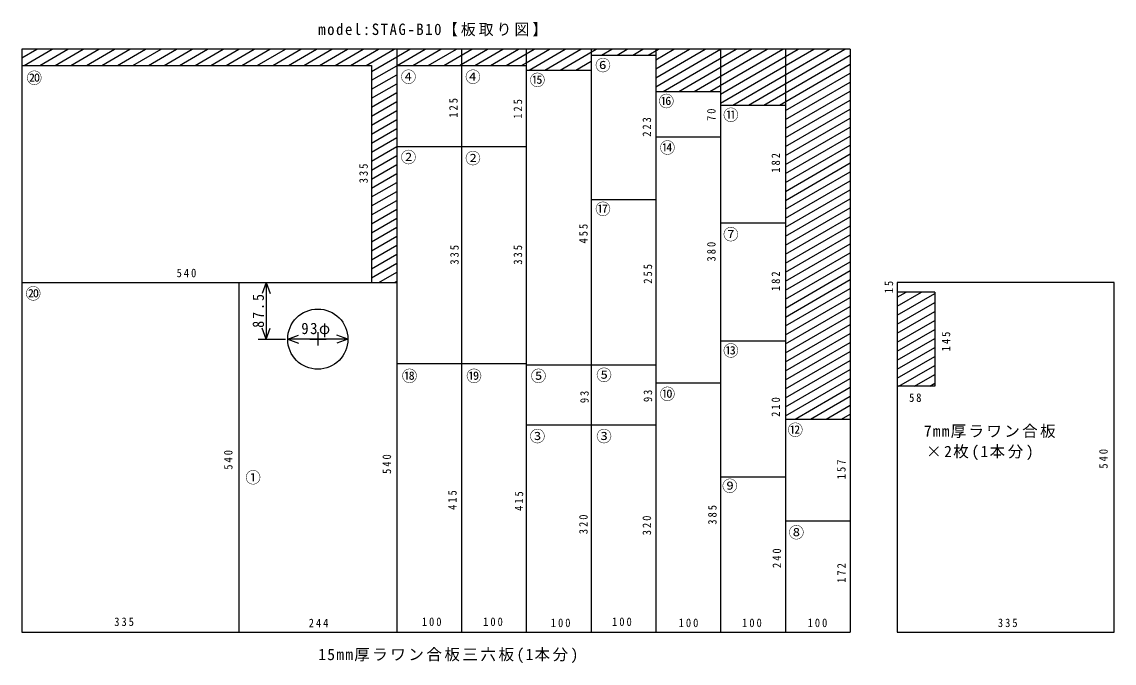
# Model space of a CAD drawing. Units: millimetres, scale not verified. Extents: x -969 to 718, y -441 to 550.
import ezdxf
from ezdxf.enums import TextEntityAlignment as Align

# ---------------------------------------------------------------- set-up
doc = ezdxf.new("R2010")
doc.units = ezdxf.units.MM
doc.header["$LTSCALE"] = 6
doc.layers.add('0-0', color=7, linetype='Continuous')
doc.styles.add('ＭＳ ゴシック', font='')
doc.styles.get('ＭＳ ゴシック').set_extended_font_data('MS Gothic')

msp = doc.modelspace()

# ---------------------------------------------------------------- linework, layer by layer
at = {"layer": '0-0'}
for p, q in [((-968.549, 507.124), (-968.549, -392.876)), ((310.451, 507.124), (-968.549, 507.124)), ((-968.549, 493.895), (-945.635, 507.124)), ((-964.936, 482.124), (-921.635, 507.124)), ((-940.936, 482.124), (-897.635, 507.124)), ((-916.936, 482.124), (-873.635, 507.124)), ((-892.936, 482.124), (-849.635, 507.124)), ((-868.936, 482.124), (-825.635, 507.124)), ((-844.936, 482.124), (-801.635, 507.124)), ((-820.936, 482.124), (-777.635, 507.124)), ((-796.936, 482.124), (-753.635, 507.124)), ((-772.936, 482.124), (-729.635, 507.124)), ((-748.936, 482.124), (-705.635, 507.124)), ((-724.936, 482.124), (-681.635, 507.124)), ((-700.936, 482.124), (-657.635, 507.124)), ((-676.936, 482.124), (-633.635, 507.124)), ((-652.936, 482.124), (-609.635, 507.124)), ((-628.936, 482.124), (-585.635, 507.124)), ((-604.936, 482.124), (-561.635, 507.124)), ((-580.936, 482.124), (-537.635, 507.124)), ((-556.936, 482.124), (-513.635, 507.124)), ((-532.936, 482.124), (-489.635, 507.124)), ((-508.936, 482.124), (-465.635, 507.124)), ((-484.936, 482.124), (-441.635, 507.124)), ((-460.936, 482.124), (-417.635, 507.124)), ((-436.936, 482.124), (-393.635, 507.124)), ((-389.549, 507.124), (-389.549, -392.876)), ((-388.936, 482.124), (-345.635, 507.124)), ((-364.936, 482.124), (-321.635, 507.124)), ((-340.936, 482.124), (-297.635, 507.124)), ((-316.936, 482.124), (-273.635, 507.124)), ((-292.936, 482.124), (-249.635, 507.124)), ((-289.549, 507.124), (-289.549, -392.876)), ((-268.936, 482.124), (-225.635, 507.124)), ((-244.936, 482.124), (-201.635, 507.124)), ((-189.549, 507.124), (-189.549, -392.876)), ((-189.549, 486.389), (-153.635, 507.124)), ((-189.549, 500.246), (-177.635, 507.124)), ((-185.06, 475.124), (-129.635, 507.124)), ((-161.06, 475.124), (-105.635, 507.124)), ((-137.06, 475.124), (-81.635, 507.124)), ((-89.549, 507.124), (-89.549, -392.876)), ((-73.223, 498.124), (-57.635, 507.124)), ((-49.223, 498.124), (-33.635, 507.124)), ((-25.223, 498.124), (-9.635, 507.124)), ((-1.223, 498.124), (14.365, 507.124)), ((10.451, 507.124), (10.451, -392.876)), ((10.451, 449.439), (110.365, 507.124)), ((10.451, 463.295), (86.365, 507.124)), ((10.451, 477.152), (62.365, 507.124)), ((10.451, 491.008), (38.365, 507.124)), ((21.782, 442.124), (134.365, 507.124)), ((45.782, 442.124), (158.365, 507.124)), ((69.782, 442.124), (182.365, 507.124)), ((93.782, 442.124), (206.365, 507.124)), ((110.451, 507.124), (110.451, -392.876)), ((110.451, 424.035), (254.365, 507.124)), ((110.451, 437.892), (230.365, 507.124)), ((129.409, 421.124), (278.365, 507.124)), ((153.409, 421.124), (302.365, 507.124)), ((210.451, 507.124), (210.451, -392.876)), ((310.451, 507.124), (310.451, -392.876)), ((-220.936, 482.124), (-189.549, 500.246)), ((-89.549, 498.124), (10.451, 498.124)), ((177.409, 421.124), (310.451, 497.936)), ((-428.549, 459.254), (-389.549, 481.77)), ((-389.549, 482.124), (-189.549, 482.124)), ((-196.936, 482.124), (-189.549, 486.389)), ((-189.549, 475.124), (-89.549, 475.124)), ((-113.06, 475.124), (-89.549, 488.699)), ((201.409, 421.124), (310.451, 484.08)), ((-428.549, 445.397), (-389.549, 467.914)), ((210.451, 412.488), (310.451, 470.223)), ((210.451, 398.632), (310.451, 456.367)), ((-428.549, 431.541), (-389.549, 454.058)), ((-428.549, 417.685), (-389.549, 440.201)), ((10.451, 442.124), (110.451, 442.124)), ((210.451, 384.776), (310.451, 442.511)), ((-428.549, 403.828), (-389.549, 426.345)), ((210.451, 370.919), (310.451, 428.654)), ((-428.549, 389.972), (-389.549, 412.488)), ((110.451, 421.124), (210.451, 421.124)), ((210.451, 357.063), (310.451, 414.798)), ((-428.549, 376.115), (-389.549, 398.632)), ((210.451, 343.206), (310.451, 400.941)), ((-428.549, 362.259), (-389.549, 384.776)), ((10.451, 372.124), (110.451, 372.124)), ((210.451, 329.35), (310.451, 387.085)), ((210.451, 315.494), (310.451, 373.229)), ((-428.549, 348.402), (-389.549, 370.919)), ((-428.549, 334.546), (-389.549, 357.063)), ((-389.549, 357.124), (-189.549, 357.124)), ((210.451, 301.637), (310.451, 359.372)), ((-428.549, 320.69), (-389.549, 343.206)), ((210.451, 287.781), (310.451, 345.516)), ((-428.549, 306.833), (-389.549, 329.35)), ((210.451, 273.924), (310.451, 331.659)), ((-428.549, 292.977), (-389.549, 315.494)), ((210.451, 260.068), (310.451, 317.803)), ((210.451, 246.211), (310.451, 303.946)), ((-428.549, 279.12), (-389.549, 301.637)), ((-428.549, 265.264), (-389.549, 287.781)), ((210.451, 232.355), (310.451, 290.09)), ((-428.549, 251.408), (-389.549, 273.924)), ((-89.549, 275.124), (10.451, 275.124)), ((210.451, 218.499), (310.451, 276.234)), ((-428.549, 237.551), (-389.549, 260.068)), ((210.451, 204.642), (310.451, 262.377)), ((-428.549, 223.695), (-389.549, 246.211)), ((110.451, 239.124), (210.451, 239.124)), ((210.451, 190.786), (310.451, 248.521)), ((-428.549, 209.838), (-389.549, 232.355)), ((210.451, 176.929), (310.451, 234.664)), ((210.451, 163.073), (310.451, 220.808)), ((-428.549, 195.982), (-389.549, 218.499)), ((-428.549, 182.126), (-389.549, 204.642)), ((210.451, 149.217), (310.451, 206.952)), ((-428.549, 168.269), (-389.549, 190.786)), ((210.451, 135.36), (310.451, 193.095)), ((-428.549, 154.413), (-389.549, 176.929)), ((210.451, 121.504), (310.451, 179.239)), ((-417.173, 147.124), (-389.549, 163.073)), ((210.451, 107.647), (310.451, 165.382)), ((-968.549, 147.124), (-389.549, 147.124)), ((-633.549, 147.124), (-633.549, -392.876)), ((-393.173, 147.124), (-389.549, 149.217)), ((210.451, 93.791), (310.451, 151.526)), ((210.451, 79.935), (310.451, 137.67)), ((210.451, 66.078), (310.451, 123.813)), ((441.135, 132.124), (383.135, 132.124)), ((383.135, 110.352), (420.846, 132.124)), ((383.135, 124.208), (396.846, 132.124)), ((383.135, 96.495), (441.135, 129.982)), ((441.135, 132.124), (441.135, -12.876)), ((210.451, 52.222), (310.451, 109.957)), ((383.135, 82.639), (441.135, 116.125)), ((383.135, 68.782), (441.135, 102.269)), ((210.451, 38.365), (310.451, 96.1)), ((383.135, 54.926), (441.135, 88.412)), ((-511.549, 70.395), (-511.549, 49.987)), ((210.451, 24.509), (310.451, 82.244)), ((210.451, 10.653), (310.451, 68.388)), ((383.135, 41.07), (441.135, 74.556)), ((-523.641, 59.624), (-498.652, 59.624)), ((110.451, 57.124), (210.451, 57.124)), ((210.451, -3.204), (310.451, 54.531)), ((383.135, 27.213), (441.135, 60.7)), ((210.451, -17.06), (310.451, 40.675)), ((383.135, 13.357), (441.135, 46.843)), ((-389.549, 22.124), (-189.549, 22.124)), ((-189.549, 20.124), (10.451, 20.124)), ((210.451, -30.917), (310.451, 26.818)), ((383.135, -0.5), (441.135, 32.987)), ((385.699, -12.876), (441.135, 19.13)), ((210.451, -44.773), (310.451, 12.962)), ((409.699, -12.876), (441.135, 5.274)), ((10.451, -7.876), (110.451, -7.876)), ((210.451, -58.629), (310.451, -0.894)), ((225.364, -63.876), (310.451, -14.751)), ((441.135, -12.876), (383.135, -12.876)), ((433.699, -12.876), (441.135, -8.582)), ((249.364, -63.876), (310.451, -28.607)), ((273.364, -63.876), (310.451, -42.464)), ((210.451, -63.876), (310.451, -63.876)), ((297.364, -63.876), (310.451, -56.32)), ((-189.549, -72.876), (10.451, -72.876)), ((110.451, -152.876), (210.451, -152.876)), ((210.451, -220.876), (310.451, -220.876)), ((-968.549, -392.876), (310.451, -392.876))]:
    msp.add_line(p, q, dxfattribs=at)
at = {"layer": '0-0', "color": 4}
for p, q in [((-603.451, 147.124), (-561.451, 147.124)), ((-591.451, 147.124), (-597.607, 130.21)), ((-591.451, 147.124), (-591.451, 59.624)), ((-591.451, 147.124), (-585.294, 130.21)), ((-591.451, 59.624), (-597.607, 76.539)), ((-591.451, 59.624), (-585.294, 76.539)), ((-603.451, 59.624), (-561.451, 59.624)), ((-558.049, 59.624), (-541.135, 65.781)), ((-465.049, 59.624), (-558.049, 59.624)), ((-558.049, 59.624), (-541.135, 53.468)), ((-465.049, 59.624), (-481.964, 65.781)), ((-465.049, 59.624), (-481.964, 53.468))]:
    msp.add_line(p, q, dxfattribs=at)
at = {"layer": '0-0'}
for points in [[(-428.549, 473.11), (-389.549, 495.627), (-369.635, 507.124)], [(-968.549, 482.124), (-428.549, 482.124), (-428.549, 147.124)]]:
    msp.add_lwpolyline(points, dxfattribs=at)
msp.add_lwpolyline([(383.135, -392.876), (718.135, -392.876), (718.135, 147.124), (383.135, 147.124)], close=True, dxfattribs=at)
msp.add_circle((-511.549, 59.624), 46.5, dxfattribs=at)

# ---------------------------------------------------------------- texts
at = {"layer": '0-0', "style": 'ＭＳ ゴシック'}
for s, p in [('⑥', (-83.238, 468.42)), ('⑳', (-961.321, 448.834)), ('④', (-383.549, 450.466)), ('④', (-283.99, 450.466)), ('⑮', (-184.43, 445.57)), ('⑯', (14.689, 412.927)), ('⑪', (114.249, 391.71)), ('⑭', (16.321, 341.114)), ('②', (-383.549, 326.425)), ('②', (-283.99, 324.793)), ('⑰', (-83.238, 246.451)), ('⑦', (114.249, 207.28)), ('⑳', (-962.953, 115.881)), ('⑬', (114.249, 27.746)), ('⑱', (-381.917, -11.425)), ('⑲', (-282.358, -11.425)), ('⑤', (-182.798, -11.425)), ('⑤', (-81.606, -9.793)), ('⑩', (16.321, -39.171)), ('③', (-184.43, -104.456)), ('③', (-81.606, -104.456)), ('⑫', (213.808, -94.663)), ('①', (-623.472, -168.109)), ('⑨', (112.617, -181.166)), ('⑧', (215.44, -252.979))]:
    msp.add_text(s, height=17.6, dxfattribs=at).set_placement(p, align=Align.BOTTOM_LEFT)
at = {"layer": '0-0', "attachment_point": 7, "style": 'ＭＳ ゴシック'}
for s, insert, char_height in [('\\T1.21;\\W0.95;model:STAG-B10【板取り図】', (-510.855, 527.176), 17.6), ('\\T1.38;\\W0.9;540', (-729.56, 155.052), 13.2), ('\\T1.2;\\W0.95;93φ', (-537.049, 62.624), 17.6), ('\\T1.36;\\W0.9;58', (401.503, -37.539), 13.2), ('\\T1.15;7mm厚ラワン合板', (424.352, -93.031), 17.6), ('\\T1.17;×2枚(1本分)', (427.617, -127.306), 17.6), ('\\T1.38;\\W0.9;335', (-825.855, -383.549), 13.2), ('\\T1.38;\\W0.9;100', (-350.907, -383.549), 13.2), ('\\T1.38;\\W0.9;100', (-256.244, -383.549), 13.2), ('\\T1.38;\\W0.9;100', (-57.124, -383.549), 13.2), ('\\T1.38;\\W0.9;244', (-525.544, -385.181), 13.2), ('\\T1.38;\\W0.9;100', (-151.788, -385.181), 13.2), ('\\T1.38;\\W0.9;100', (45.699, -385.181), 13.2), ('\\T1.38;\\W0.9;100', (143.627, -385.181), 13.2), ('\\T1.38;\\W0.9;100', (244.819, -385.181), 13.2), ('\\T1.38;\\W0.9;335', (538.601, -385.181), 13.2), ('\\T1.16;15mm厚ラワン合板三六板(1本分)', (-510.855, -440.674), 17.6)]:
    msp.add_mtext(s, dxfattribs=dict(at, insert=insert, char_height=char_height))
at = {"layer": '0-0', "attachment_point": 7, "rotation": 90, "style": 'ＭＳ ゴシック'}
for s, insert, char_height in [('\\T1.38;\\W0.9;125', (-295.415, 401.503), 13.2), ('\\T1.38;\\W0.9;125', (-195.855, 399.87), 13.2), ('\\T1.36;\\W0.9;70', (102.824, 396.606), 13.2), ('\\T1.37;\\W0.9;223', (3.264, 372.124), 13.2), ('\\T1.38;\\W0.9;182', (202.383, 316.632), 13.2), ('\\T1.38;\\W0.9;335', (-434.145, 300.311), 13.2), ('\\T1.38;\\W0.9;455', (-94.663, 207.28), 13.2), ('\\T1.38;\\W0.9;335', (-293.782, 174.637), 13.2), ('\\T1.38;\\W0.9;335', (-195.855, 174.637), 13.2), ('\\T1.38;\\W0.9;380', (102.824, 179.534), 13.2), ('\\T1.38;\\W0.9;255', (4.896, 145.259), 13.2), ('\\T1.38;\\W0.9;182', (202.383, 133.834), 13.2), ('\\T1.36;\\W0.9;15', (377.021, 130.57), 13.2), ('\\T1.28;\\W0.9;87.5', (-594.451, 77.124), 17.6), ('\\T1.38;\\W0.9;145', (465.155, 40.803), 13.2), ('\\T1.36;\\W0.9;93', (-93.031, -39.171), 13.2), ('\\T1.36;\\W0.9;93', (4.896, -37.539), 13.2), ('\\T1.38;\\W0.9;210', (202.383, -60.389), 13.2), ('\\T1.38;\\W0.9;540', (-643.057, -141.995), 13.2), ('\\T1.38;\\W0.9;540', (708.342, -140.363), 13.2), ('\\T1.38;\\W0.9;540', (-398.238, -148.523), 13.2), ('\\T1.38;\\W0.9;157', (303.575, -156.684), 13.2), ('\\T1.38;\\W0.9;415', (-297.047, -204.016), 13.2), ('\\T1.38;\\W0.9;415', (-194.223, -205.648), 13.2), ('\\T1.38;\\W0.9;385', (104.456, -226.865), 13.2), ('\\T1.38;\\W0.9;320', (-94.663, -241.554), 13.2), ('\\T1.38;\\W0.9;320', (3.264, -243.187), 13.2), ('\\T1.38;\\W0.9;240', (204.016, -293.782), 13.2), ('\\T1.38;\\W0.9;172', (303.575, -316.632), 13.2)]:
    msp.add_mtext(s, dxfattribs=dict(at, insert=insert, char_height=char_height))

doc.saveas('drawing.dxf')
